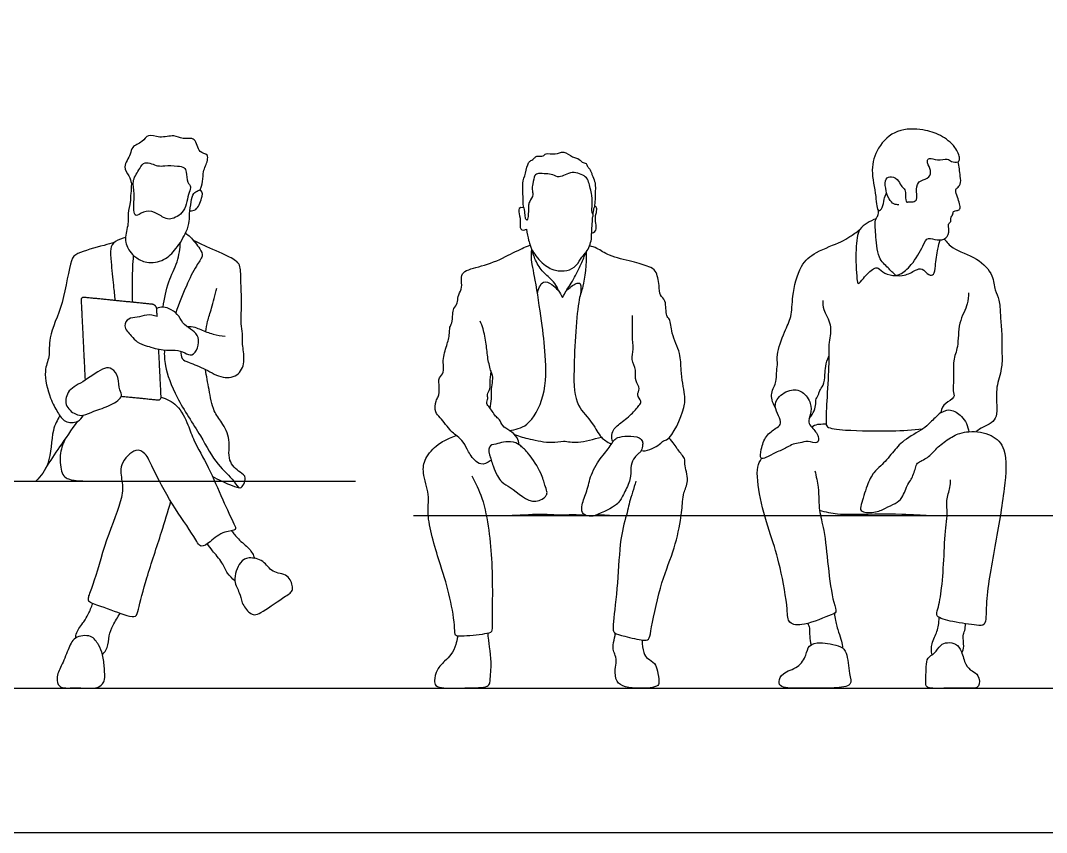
# Model space of a CAD drawing. Header units: millimetres. Extents: x 11.2 to 50.9, y -0.3 to 14.1.
# Drawn here: x 24.134 to 26.4, y 0.177 to 1.969 of the extents above; entities that cross this region are included whole.
import ezdxf

# ---------------------------------------------------------------- set-up
doc = ezdxf.new("R2010")
doc.units = ezdxf.units.MM
for name, color, linetype, true_color in [('AG-DIAGRAM', 7, 'Continuous', 0xfecc66), ('AG-GUIDES', 7, 'Continuous', 0xcccccc), ('AG-PEOPLE', 7, 'Continuous', 0x66ccff), ('X-VPRT', 6, 'Continuous', 0xff00ff)]:
    doc.layers.add(name, color=color, linetype=linetype, true_color=true_color)

msp = doc.modelspace()

# ---------------------------------------------------------------- linework, layer by layer
at = {"layer": 'AG-DIAGRAM'}
msp.add_line((21.2731, 0.4955), (28.6599, 0.4955), dxfattribs=at)
at = {"layer": 'AG-GUIDES'}
for p, q in [((21.2731, 0.9527), (24.8739, 0.9527)), ((25.0023, 0.8765), (28.6599, 0.8765))]:
    msp.add_line(p, q, dxfattribs=at)
at = {"layer": 'AG-PEOPLE'}
msp.add_lwpolyline([(24.1684, 0.9527), (24.2776, 0.9527)], dxfattribs=at)
for centre, start, end in [((24.2738, 1.3526), 84.2138, 182.7979), ((24.4391, 1.1374), 264.2138, 2.7979)]:
    msp.add_arc(centre, 0.00567, start, end, dxfattribs=at)
for points, knots in [([(26.0744, 1.5625), (26.0707, 1.5624), (26.0627, 1.5634), (26.0508, 1.5754), (26.0446, 1.5983), (26.0427, 1.6209), (26.059, 1.6274), (26.0749, 1.6159), (26.0798, 1.6021), (26.0895, 1.5965), (26.088, 1.5826), (26.0908, 1.5667), (26.0958, 1.5695), (26.1062, 1.5683), (26.1162, 1.5736), (26.1122, 1.5913), (26.1151, 1.6129), (26.1281, 1.617), (26.1462, 1.6257), (26.1438, 1.6429), (26.1349, 1.658), (26.1417, 1.6683), (26.1596, 1.6583), (26.182, 1.6659), (26.1895, 1.6572), (26.2062, 1.6556), (26.2105, 1.6659), (26.1997, 1.6927), (26.1661, 1.7178), (26.128, 1.7298), (26.0685, 1.7321), (26.0253, 1.6899), (26.0107, 1.6384), (26.0244, 1.5866), (26.0258, 1.5423), (26.0404, 1.5574), (26.0403, 1.5733), (26.0451, 1.5842), (26.0475, 1.5887)], [0, 0, 0, 0, 0.187804, 0.40997, 0.690243, 0.94489, 1.149089, 1.388656, 1.60327, 1.775958, 1.987767, 2.195892, 2.302364, 2.485069, 2.654193, 2.886742, 3.139976, 3.340808, 3.577787, 3.797841, 4.030837, 4.188256, 4.428246, 4.691515, 4.874462, 5.087407, 5.246497, 5.537698, 5.900869, 6.259842, 6.682029, 7.104207, 7.506964, 7.937997, 8.25755, 8.442779, 8.685115, 8.871986, 8.871986, 8.871986, 8.871986]), ([(24.3791, 1.6103), (24.3782, 1.6146), (24.3742, 1.6273), (24.3587, 1.6465), (24.3788, 1.6734), (24.3783, 1.6916), (24.4045, 1.6998), (24.415, 1.7208), (24.4421, 1.7077), (24.4732, 1.7187), (24.4918, 1.7057), (24.5236, 1.714), (24.5253, 1.6752), (24.5529, 1.6769), (24.5432, 1.6468), (24.5372, 1.6363), (24.5375, 1.6144), (24.5321, 1.5956), (24.5262, 1.5942), (24.5146, 1.588), (24.5111, 1.5685), (24.5068, 1.5436), (24.5079, 1.5259), (24.5014, 1.5019), (24.4785, 1.4645), (24.4531, 1.4387), (24.413, 1.4319), (24.3881, 1.4463), (24.3742, 1.4595), (24.3617, 1.4874), (24.3741, 1.5198), (24.3699, 1.5428), (24.378, 1.5687), (24.3767, 1.5821), (24.3792, 1.5962), (24.3791, 1.6103)], [0, 0, 0, 0, 0.241709, 0.51534, 0.833513, 1.068287, 1.355201, 1.611512, 1.903605, 2.229196, 2.500022, 2.790742, 3.102785, 3.349006, 3.634358, 3.849849, 4.122874, 4.371308, 4.504365, 4.701127, 4.958131, 5.253306, 5.496033, 5.781365, 6.167481, 6.519556, 6.877606, 7.180973, 7.434816, 7.745295, 8.081179, 8.365179, 8.660113, 8.880214, 9.131841, 9.131841, 9.131841, 9.131841]), ([(25.245, 1.558), (25.2445, 1.5676), (25.2443, 1.5867), (25.2422, 1.6108), (25.2499, 1.6312), (25.2547, 1.6563), (25.2616, 1.6597), (25.2699, 1.6659), (25.2741, 1.6713), (25.29, 1.668), (25.2941, 1.6783), (25.3164, 1.6718), (25.3342, 1.6834), (25.3527, 1.6663), (25.3694, 1.665), (25.3738, 1.655), (25.3848, 1.6552), (25.3861, 1.6463), (25.392, 1.6414), (25.3952, 1.6342), (25.3967, 1.6277), (25.4034, 1.6142), (25.4042, 1.6008), (25.4034, 1.587), (25.4034, 1.574), (25.4025, 1.5633), (25.4018, 1.558)], [0, 0, 0, 0, 0.299608, 0.569108, 0.835071, 1.106887, 1.254608, 1.429032, 1.571178, 1.777147, 1.935649, 2.185019, 2.427925, 2.690306, 2.911224, 3.079261, 3.245019, 3.396813, 3.550631, 3.701965, 3.846261, 4.058794, 4.265311, 4.470451, 4.671824, 4.894525, 4.894525, 4.894525, 4.894525]), ([(24.453, 1.6488), (24.4471, 1.6484), (24.438, 1.6463), (24.4077, 1.6608), (24.3978, 1.6415), (24.3796, 1.617), (24.3873, 1.5889), (24.3828, 1.553), (24.3878, 1.5342), (24.4061, 1.5495), (24.4309, 1.5483), (24.4518, 1.5323), (24.4666, 1.5292), (24.5001, 1.5451), (24.504, 1.5888), (24.5131, 1.6027), (24.5006, 1.6117), (24.5017, 1.6348), (24.4963, 1.6457), (24.4803, 1.6488), (24.4607, 1.6494), (24.453, 1.6488)], [0, 0, 0, 0, 0.228066, 0.530607, 0.770694, 1.078597, 1.383902, 1.73525, 1.937949, 2.179, 2.46317, 2.750123, 2.965375, 3.291203, 3.664632, 3.875007, 4.073545, 4.343752, 4.531029, 4.754432, 5.055862, 5.055862, 5.055862, 5.055862]), ([(26.0675, 1.4066), (26.0711, 1.4073), (26.079, 1.4087), (26.1038, 1.4286), (26.1289, 1.4732), (26.1362, 1.4923), (26.159, 1.4834), (26.1799, 1.4861), (26.1871, 1.5064), (26.1813, 1.52), (26.191, 1.5246), (26.187, 1.5343), (26.1947, 1.5402), (26.1935, 1.5494), (26.2041, 1.5493), (26.2111, 1.5534), (26.2082, 1.5655), (26.2042, 1.5787), (26.1982, 1.5948), (26.2033, 1.6001), (26.2124, 1.6076), (26.2095, 1.627), (26.2076, 1.6473), (26.205, 1.6577)], [0, 0, 0, 0, 0.186583, 0.494822, 0.856366, 1.151259, 1.399503, 1.646187, 1.891891, 2.092698, 2.248129, 2.410665, 2.575191, 2.724475, 2.892024, 3.039121, 3.223787, 3.44589, 3.66921, 3.810856, 3.991433, 4.231957, 4.552042, 4.552042, 4.552042, 4.552042]), ([(25.3984, 1.5418), (25.3951, 1.547), (25.3973, 1.56), (25.397, 1.5828), (25.3896, 1.6132), (25.3835, 1.6256), (25.3519, 1.64), (25.325, 1.6194), (25.3102, 1.6298), (25.2953, 1.6308), (25.2784, 1.6322), (25.2685, 1.6287), (25.2666, 1.6084), (25.2627, 1.5963), (25.2687, 1.5848), (25.2581, 1.5698), (25.256, 1.562), (25.2562, 1.5471), (25.2552, 1.5345), (25.2534, 1.5278), (25.2492, 1.5307), (25.2494, 1.5409), (25.2474, 1.5504), (25.2466, 1.5555)], [0, 0, 0, 0, 0.212025, 0.497013, 0.810503, 1.020142, 1.333927, 1.645508, 1.865749, 2.087358, 2.320613, 2.488029, 2.736327, 2.940778, 3.132284, 3.364554, 3.529413, 3.746939, 3.957449, 4.084921, 4.181878, 4.359334, 4.583427, 4.583427, 4.583427, 4.583427]), ([(24.5082, 1.5495), (24.5126, 1.5494), (24.5239, 1.5487), (24.5344, 1.5764), (24.5378, 1.5891), (24.5309, 1.5966)], [0, 0, 0, 0, 0.2502504, 0.6153467, 0.8869949, 0.8869949, 0.8869949, 0.8869949]), ([(25.2466, 1.5555), (25.234, 1.5587), (25.2344, 1.5459), (25.2394, 1.5291), (25.2358, 1.5131), (25.242, 1.5041), (25.2522, 1.5086)], [0, 0, 0, 0, 0.308242, 0.674894, 1.015965, 1.296132, 1.296132, 1.296132, 1.296132]), ([(25.3958, 1.4996), (25.4023, 1.5016), (25.4079, 1.5095), (25.4041, 1.5257), (25.4034, 1.5387), (25.4074, 1.5476), (25.4075, 1.5587), (25.4006, 1.5589), (25.3997, 1.5505), (25.398, 1.5416), (25.3982, 1.5368)], [0, 0, 0, 0, 0.194698, 0.440295, 0.655092, 0.846827, 1.030058, 1.150713, 1.311468, 1.540696, 1.540696, 1.540696, 1.540696]), ([(26.0675, 1.4066), (26.0615, 1.4119), (26.0504, 1.4242), (26.0263, 1.4445), (26.0237, 1.4968), (26.0214, 1.5152), (26.0226, 1.5325), (26.029, 1.5379), (26.0299, 1.5459), (26.0296, 1.5496)], [0, 0, 0, 0, 0.276558, 0.588209, 0.987342, 1.240898, 1.461865, 1.620387, 1.808992, 1.808992, 1.808992, 1.808992]), ([(25.2522, 1.5086), (25.2528, 1.5003), (25.2559, 1.4844), (25.2605, 1.4734), (25.2627, 1.4631), (25.2853, 1.4313), (25.3143, 1.4163), (25.3412, 1.4156), (25.3627, 1.4266), (25.3735, 1.4476), (25.384, 1.4576), (25.3917, 1.4718), (25.3957, 1.4868), (25.3957, 1.5015), (25.397, 1.5212), (25.3978, 1.5315), (25.3982, 1.5368)], [0, 0, 0, 0, 0.277206, 0.463946, 0.63915, 0.979954, 1.300778, 1.581264, 1.847833, 2.113139, 2.324877, 2.545078, 2.762037, 2.976481, 3.222817, 3.443476, 3.443476, 3.443476, 3.443476]), ([(26.0239, 1.5319), (26.017, 1.5294), (26.004, 1.522), (25.9838, 1.5088), (25.9779, 1.4641), (25.9807, 1.4031), (25.9838, 1.3844), (25.9967, 1.4018), (26.017, 1.423), (26.0294, 1.4244), (26.0423, 1.4089), (26.0592, 1.4065), (26.0675, 1.4066)], [0, 0, 0, 0, 0.265685, 0.526727, 0.903093, 1.357351, 1.542316, 1.766474, 2.080715, 2.258474, 2.498485, 2.780744, 2.780744, 2.780744, 2.780744]), ([(24.4986, 1.4997), (24.5024, 1.4971), (24.5098, 1.4921), (24.5309, 1.4662), (24.5387, 1.4486), (24.52, 1.4263), (24.4997, 1.3823), (24.4839, 1.3441), (24.4771, 1.3239)], [0, 0, 0, 0, 0.211823, 0.540374, 0.776997, 1.065267, 1.467064, 1.924678, 1.924678, 1.924678, 1.924678]), ([(25.802, 1.1133), (25.7942, 1.1273), (25.7901, 1.1477), (25.8054, 1.1716), (25.8028, 1.1908), (25.8076, 1.2104), (25.8031, 1.2325), (25.821, 1.2829), (25.8388, 1.3153), (25.8377, 1.3611), (25.8547, 1.4298), (25.8893, 1.459), (25.9469, 1.4798), (25.9653, 1.4917), (25.9811, 1.5022), (25.9882, 1.5077)], [0, 0, 0, 0, 0.294039, 0.602658, 0.855994, 1.111263, 1.387512, 1.811711, 2.170076, 2.564453, 3.049043, 3.446079, 3.897152, 4.177203, 4.482156, 4.482156, 4.482156, 4.482156]), ([(24.3412, 1.4793), (24.3342, 1.4773), (24.3093, 1.4702), (24.2594, 1.4573), (24.2424, 1.4403), (24.2313, 1.3425), (24.1943, 1.2733), (24.2003, 1.2266), (24.1833, 1.1957), (24.1988, 1.1346), (24.2154, 1.1062), (24.2305, 1.0807), (24.2617, 1.0811), (24.2701, 1.0925), (24.2732, 1.0981)], [0.218823, 0.218823, 0.218823, 0.218823, 0.401268, 0.846631, 1.111887, 1.668287, 2.187688, 2.558761, 2.889656, 3.332973, 3.671094, 3.966031, 4.259628, 4.510662, 4.510662, 4.510662, 4.510662]), ([(24.3662, 1.49), (24.3601, 1.4894), (24.339, 1.481), (24.3316, 1.4659), (24.3343, 1.4357), (24.3394, 1.3843), (24.3417, 1.3625), (24.3428, 1.3513)], [0, 0, 0, 0, 0.244312, 0.516677, 0.830101, 1.241363, 1.57414, 1.57414, 1.57414, 1.57414]), ([(24.4493, 1.3367), (24.4519, 1.3555), (24.4592, 1.3928), (24.4825, 1.4356), (24.4865, 1.4657), (24.4877, 1.4803)], [0, 0, 0, 0, 0.432075, 0.829847, 1.210505, 1.210505, 1.210505, 1.210505]), ([(24.4887, 1.239), (24.488, 1.2338), (24.4892, 1.2211), (24.5078, 1.2141), (24.5442, 1.2001), (24.5792, 1.1773), (24.6195, 1.1848), (24.631, 1.2206), (24.6233, 1.2537), (24.6258, 1.2778), (24.6204, 1.3001), (24.6222, 1.3239), (24.6227, 1.3534), (24.6205, 1.4008), (24.6207, 1.4349), (24.5905, 1.4498), (24.5456, 1.47), (24.5229, 1.4805), (24.5163, 1.4837)], [0, 0, 0, 0, 0.226931, 0.467418, 0.827818, 1.199682, 1.535558, 1.865358, 2.199465, 2.478934, 2.748742, 3.023945, 3.33734, 3.737101, 4.054238, 4.366983, 4.799916, 5.03252, 5.03252, 5.03252, 5.03252]), ([(25.1739, 0.9988), (25.155, 0.9839), (25.1323, 1.0006), (25.1209, 1.0231), (25.1106, 1.0431), (25.0951, 1.0547), (25.0847, 1.062), (25.0615, 1.094), (25.049, 1.1029), (25.0504, 1.1305), (25.0581, 1.1379), (25.0599, 1.1599), (25.0563, 1.1815), (25.0719, 1.1919), (25.0651, 1.2162), (25.0742, 1.2482), (25.0827, 1.2736), (25.0814, 1.2929), (25.0878, 1.3011), (25.0891, 1.3208), (25.0898, 1.3339), (25.1013, 1.3454), (25.0987, 1.361), (25.1101, 1.3755), (25.108, 1.3945), (25.1079, 1.4115), (25.1257, 1.4214), (25.1736, 1.4312), (25.2205, 1.4561), (25.2415, 1.4655), (25.2512, 1.4708), (25.2602, 1.4735)], [0, 0, 0, 0, 0.241879, 0.529599, 0.807947, 1.052713, 1.261945, 1.592493, 1.817612, 2.094741, 2.278604, 2.53867, 2.798048, 3.015308, 3.283329, 3.612928, 3.910642, 4.148575, 4.326851, 4.574089, 4.780263, 4.995695, 5.211336, 5.445679, 5.691768, 5.91174, 6.146072, 6.54744, 6.965466, 7.2376, 7.442762, 7.442762, 7.442762, 7.442762]), ([(26.0675, 1.4066), (26.0737, 1.4059), (26.0866, 1.405), (26.1106, 1.4179), (26.1263, 1.4248), (26.1387, 1.4056), (26.1537, 1.4078), (26.1546, 1.4287), (26.1602, 1.4653), (26.1636, 1.4783), (26.1654, 1.4849)], [0, 0, 0, 0, 0.244906, 0.538976, 0.753805, 1.002585, 1.183673, 1.426935, 1.774086, 2.030486, 2.030486, 2.030486, 2.030486]), ([(26.1748, 1.4873), (26.1805, 1.48), (26.192, 1.4635), (26.2485, 1.447), (26.2837, 1.4088), (26.2848, 1.3741), (26.2976, 1.353), (26.298, 1.3182), (26.3021, 1.284), (26.3018, 1.2331), (26.303, 1.2011), (26.2881, 1.16), (26.2905, 1.1223), (26.2914, 1.0955), (26.2794, 1.0796), (26.2598, 1.0726), (26.2497, 1.0654), (26.2447, 1.0618)], [0, 0, 0, 0, 0.297283, 0.724105, 1.123328, 1.443509, 1.718277, 2.042313, 2.381922, 2.780827, 3.104213, 3.471418, 3.821695, 4.107365, 4.345977, 4.600393, 4.843875, 4.843875, 4.843875, 4.843875]), ([(24.3822, 1.3473), (24.3814, 1.3641), (24.3808, 1.3979), (24.3826, 1.433), (24.3841, 1.4506)], [0, 0, 0, 0, 0.4071551, 0.8234314, 0.8234314, 0.8234314, 0.8234314]), ([(25.2139, 1.0647), (25.2274, 1.0663), (25.2578, 1.0722), (25.296, 1.1413), (25.2949, 1.231), (25.2853, 1.3047), (25.2725, 1.3937), (25.2611, 1.4445), (25.263, 1.4581), (25.2636, 1.4642)], [0, 0, 0, 0, 0.361961, 0.839181, 1.36447, 1.851799, 2.383952, 2.777317, 3.015761, 3.015761, 3.015761, 3.015761]), ([(25.3229, 1.372), (25.3209, 1.3779), (25.315, 1.3896), (25.3018, 1.4022), (25.2802, 1.4212), (25.2677, 1.4495), (25.2648, 1.4593), (25.2636, 1.4642)], [0, 0, 0, 0, 0.241127, 0.477754, 0.777178, 1.084006, 1.299456, 1.299456, 1.299456, 1.299456]), ([(25.3312, 1.3576), (25.3332, 1.3613), (25.3371, 1.3692), (25.3572, 1.3985), (25.3723, 1.4317), (25.38, 1.4494), (25.3835, 1.4583)], [0, 0, 0, 0, 0.198181, 0.525946, 0.867954, 1.165125, 1.165125, 1.165125, 1.165125]), ([(25.3835, 1.4583), (25.3843, 1.4329), (25.3783, 1.3792), (25.3643, 1.3553), (25.3544, 1.1956), (25.3584, 1.1198), (25.3992, 1.0828), (25.4135, 1.0484), (25.4297, 1.0397), (25.4393, 1.0344)], [0, 0, 0, 0, 0.485189, 0.79425, 1.487061, 1.980867, 2.382274, 2.726404, 2.985952, 2.985952, 2.985952, 2.985952]), ([(25.5052, 1.0201), (25.5161, 1.0171), (25.5456, 1.0315), (25.5525, 1.0416), (25.572, 1.0438), (25.6013, 1.1088), (25.6028, 1.1416), (25.592, 1.191), (25.5936, 1.2345), (25.5711, 1.2762), (25.5704, 1.3109), (25.5581, 1.3164), (25.5619, 1.3521), (25.545, 1.3623), (25.5456, 1.3847), (25.5392, 1.4182), (25.5213, 1.4263), (25.4842, 1.4385), (25.4352, 1.4479), (25.4087, 1.467), (25.3967, 1.4703), (25.3911, 1.472)], [0, 0, 0, 0, 0.268914, 0.466261, 0.690852, 1.734275, 2.187025, 2.755739, 3.115207, 3.50571, 3.814821, 3.995386, 4.308043, 4.537047, 4.793964, 5.109589, 5.341992, 5.688782, 6.0883, 6.400167, 6.632989, 6.632989, 6.632989, 6.632989]), ([(25.2761, 1.367), (25.2767, 1.3719), (25.28, 1.381), (25.2888, 1.396), (25.3106, 1.3873), (25.3269, 1.3691), (25.3312, 1.3576)], [0, 0, 0, 0, 0.21561, 0.424295, 0.668225, 1.006175, 1.006175, 1.006175, 1.006175]), ([(25.34, 1.373), (25.3433, 1.3765), (25.3506, 1.3825), (25.3606, 1.3891), (25.3712, 1.3911), (25.3717, 1.3798), (25.372, 1.3681), (25.3703, 1.362)], [0, 0, 0, 0, 0.2105094, 0.4068799, 0.5641163, 0.7288218, 0.9697125, 0.9697125, 0.9697125, 0.9697125]), ([(24.5434, 1.2825), (24.5444, 1.2902), (24.547, 1.3061), (24.5569, 1.3349), (24.5641, 1.3638), (24.5677, 1.3786)], [0, 0, 0, 0, 0.2760211, 0.5917459, 0.9783595, 0.9783595, 0.9783595, 0.9783595]), ([(26.2281, 1.3682), (26.2279, 1.36), (26.2282, 1.3424), (26.204, 1.302), (26.2068, 1.249), (26.1925, 1.2193), (26.1965, 1.177), (26.1924, 1.1531), (26.2, 1.1355), (26.1751, 1.1255), (26.1683, 1.1131), (26.1669, 1.1041)], [0, 0, 0, 0, 0.279483, 0.661065, 1.067144, 1.390571, 1.75295, 2.033333, 2.248029, 2.513918, 2.77655, 2.77655, 2.77655, 2.77655]), ([(25.9065, 1.3513), (25.9065, 1.3447), (25.9054, 1.3307), (25.9286, 1.2972), (25.9179, 1.2582), (25.9206, 1.2112), (25.9157, 1.1414), (25.9127, 1.084), (25.9145, 1.0694), (25.9615, 1.0638), (26.0597, 1.0624), (26.1041, 1.0656), (26.1269, 1.0677)], [0, 0, 0, 0, 0.251168, 0.595479, 0.943999, 1.330043, 1.816805, 2.23914, 2.418962, 2.778435, 3.347952, 3.816475, 3.816475, 3.816475, 3.816475]), ([(24.436, 1.3163), (24.4286, 1.3185), (24.4127, 1.3212), (24.3925, 1.3131), (24.3722, 1.3137), (24.3594, 1.294), (24.3792, 1.2733), (24.3912, 1.2582), (24.4142, 1.2505), (24.4492, 1.2401), (24.4757, 1.2435), (24.4963, 1.2369), (24.5141, 1.2267), (24.5268, 1.2471), (24.5293, 1.2707), (24.5147, 1.2864), (24.4946, 1.2963), (24.4854, 1.3176), (24.4682, 1.3317), (24.4494, 1.3384), (24.4395, 1.3356), (24.435, 1.3338)], [0, 0, 0, 0, 0.276211, 0.542087, 0.792666, 1.031548, 1.32141, 1.573809, 1.851109, 2.197788, 2.493149, 2.759038, 2.992787, 3.246208, 3.519906, 3.77449, 4.041532, 4.311911, 4.580317, 4.830192, 5.047839, 5.047839, 5.047839, 5.047839]), ([(25.4427, 1.0393), (25.4391, 1.043), (25.44, 1.0645), (25.4572, 1.0793), (25.4835, 1.0989), (25.4996, 1.1183), (25.5075, 1.1289), (25.4935, 1.143), (25.5046, 1.1571), (25.4901, 1.1737), (25.4955, 1.1978), (25.4823, 1.2207), (25.4893, 1.2449), (25.4843, 1.273), (25.4867, 1.3009), (25.486, 1.3182)], [0.029906, 0.029906, 0.029906, 0.029906, 0.234872, 0.534664, 0.876748, 1.177557, 1.371007, 1.60572, 1.827256, 2.083412, 2.371911, 2.667625, 2.955401, 3.281122, 3.630672, 3.630672, 3.630672, 3.630672]), ([(24.5018, 1.2936), (24.5159, 1.2947), (24.5332, 1.2863), (24.5591, 1.2763), (24.5773, 1.2732), (24.5865, 1.2724)], [0, 0, 0, 0, 0.329325, 0.696743, 1.054282, 1.054282, 1.054282, 1.054282]), ([(25.1713, 1.1127), (25.1728, 1.1199), (25.1752, 1.1342), (25.1735, 1.153), (25.1769, 1.1688), (25.178, 1.1865), (25.1728, 1.1951), (25.1656, 1.2243), (25.1635, 1.2541), (25.1569, 1.2888), (25.1519, 1.3002), (25.1493, 1.3058)], [0, 0, 0, 0, 0.260561, 0.500053, 0.72701, 0.952975, 1.12756, 1.424304, 1.741471, 2.066815, 2.305978, 2.305978, 2.305978, 2.305978]), ([(24.452, 1.2421), (24.4517, 1.2305), (24.4517, 1.2055), (24.4779, 1.1335), (24.5325, 1.0547), (24.5659, 0.9886), (24.6048, 0.9579), (24.6188, 0.9276), (24.6364, 0.9623), (24.6178, 0.972), (24.589, 0.9977), (24.6002, 1.0446), (24.5794, 1.0823), (24.5591, 1.1066), (24.5505, 1.1557), (24.545, 1.1841), (24.5429, 1.199)], [0, 0, 0, 0, 0.338715, 0.832416, 1.40329, 1.896186, 2.303086, 2.563856, 2.844679, 3.085266, 3.423247, 3.806514, 4.172052, 4.493142, 4.889708, 5.274456, 5.274456, 5.274456, 5.274456]), ([(25.8763, 1.0905), (25.8867, 1.102), (25.8918, 1.1234), (25.8901, 1.1335), (25.8983, 1.1448), (25.8983, 1.1529), (25.9094, 1.1641), (25.9109, 1.1878), (25.9121, 1.206), (25.9165, 1.2211), (25.9193, 1.2282)], [0, 0, 0, 0, 0.324124, 0.529524, 0.746088, 0.916133, 1.149526, 1.446471, 1.713971, 2.009775, 2.009775, 2.009775, 2.009775]), ([(24.2732, 1.0981), (24.2673, 1.097), (24.2546, 1.0987), (24.2292, 1.12), (24.239, 1.157), (24.2758, 1.1717), (24.3168, 1.2046), (24.3381, 1.2021), (24.3516, 1.1822), (24.3514, 1.1532), (24.3629, 1.1398), (24.3323, 1.1174), (24.297, 1.1088), (24.2802, 1.0995), (24.2732, 1.0981)], [0, 0, 0, 0, 0.243075, 0.551382, 0.868078, 1.239234, 1.624478, 1.837501, 2.104709, 2.393974, 2.603606, 2.924048, 3.283807, 3.56909, 3.56909, 3.56909, 3.56909]), ([(25.2352, 1.0332), (25.2347, 1.0384), (25.2326, 1.0495), (25.2157, 1.065), (25.1979, 1.0728), (25.1934, 1.0895), (25.1843, 1.0926), (25.1718, 1.1156), (25.1612, 1.1232), (25.1683, 1.1353), (25.1632, 1.1443), (25.1742, 1.1559), (25.1706, 1.1756), (25.1736, 1.1952)], [0, 0, 0, 0, 0.252944, 0.552826, 0.831654, 1.07685, 1.26457, 1.562438, 1.773162, 1.982539, 2.16511, 2.398737, 2.71059, 2.71059, 2.71059, 2.71059]), ([(24.4448, 1.1377), (24.4572, 1.134), (24.4826, 1.1232), (24.5052, 1.0759), (24.5165, 1.0407), (24.5514, 0.9818), (24.5788, 0.9144), (24.6042, 0.8613), (24.6132, 0.8429), (24.5819, 0.843), (24.5544, 0.82), (24.5315, 0.8023), (24.5155, 0.8358), (24.4678, 0.9004), (24.4273, 0.9788), (24.4124, 1.0133), (24.3873, 1.0278), (24.3504, 0.9893), (24.3596, 0.9519), (24.3606, 0.913), (24.3218, 0.8228), (24.2968, 0.7279), (24.2836, 0.6983), (24.2825, 0.6858), (24.3136, 0.6765), (24.3662, 0.6557), (24.3904, 0.6514), (24.395, 0.6731), (24.4138, 0.7438), (24.4428, 0.8298), (24.4597, 0.8852), (24.4664, 0.9077)], [0, 0, 0, 0, 0.357069, 0.758432, 1.111293, 1.577748, 2.084011, 2.523834, 2.724841, 3.002791, 3.360645, 3.626273, 3.925324, 4.454061, 4.999412, 5.342593, 5.607678, 5.987976, 6.331312, 6.678159, 7.249798, 7.828726, 8.13938, 8.304519, 8.613096, 9.061254, 9.312361, 9.543036, 10.028619, 10.618449, 11.01797, 11.01797, 11.01797, 11.01797]), ([(25.8054, 1.1327), (25.8011, 1.126), (25.7999, 1.1118), (25.8115, 1.0933), (25.8149, 1.0761), (25.8014, 1.0693), (25.7791, 1.0526), (25.7702, 1.0253), (25.7665, 0.999), (25.7821, 1.0051), (25.8028, 1.0161), (25.8266, 1.0259), (25.8402, 1.0352), (25.8566, 1.0361), (25.8729, 1.0427), (25.896, 1.0326), (25.8992, 1.0527), (25.8827, 1.0704), (25.8724, 1.0821), (25.8806, 1.1014), (25.8816, 1.1245), (25.8629, 1.1528), (25.8324, 1.1572), (25.8108, 1.1414), (25.8054, 1.1327)], [0, 0, 0, 0, 0.25723, 0.521061, 0.737404, 0.940041, 1.233318, 1.547995, 1.798783, 1.98345, 2.250681, 2.536786, 2.763643, 2.985746, 3.227118, 3.478892, 3.695371, 3.971775, 4.183584, 4.426633, 4.697895, 5.011337, 5.309547, 5.640352, 5.640352, 5.640352, 5.640352]), ([(26.1664, 1.1037), (26.1784, 1.1098), (26.1897, 1.1115), (26.2162, 1.0972), (26.2271, 1.0737), (26.2292, 1.0613)], [0, 0, 0, 0, 0.254203, 0.613917, 1.030314, 1.030314, 1.030314, 1.030314]), ([(24.2209, 1.0972), (24.2154, 1.0866), (24.2023, 1.0661), (24.2015, 0.988), (24.1791, 0.9642), (24.1684, 0.9527)], [0, 0, 0, 0, 0.343103, 0.833903, 1.227028, 1.227028, 1.227028, 1.227028]), ([(26.1664, 1.1037), (26.1591, 1.0964), (26.143, 1.0819), (26.1282, 1.0664), (26.0831, 1.0436), (26.0611, 1.0159), (26.0352, 0.9859), (26.0175, 0.9723), (26.003, 0.9425), (25.9918, 0.903), (25.9864, 0.884), (26.0219, 0.8814), (26.0438, 0.8928), (26.0666, 0.9032), (26.083, 0.9142), (26.0932, 0.9468), (26.1022, 0.9553), (26.1116, 0.9812), (26.113, 0.9941), (26.1402, 1.0035), (26.1549, 1.0236), (26.1805, 1.044), (26.2078, 1.0595), (26.2222, 1.0611), (26.2292, 1.0613)], [0, 0, 0, 0, 0.315653, 0.581959, 0.973901, 1.320409, 1.66908, 1.932452, 2.255902, 2.625271, 2.833821, 3.133946, 3.426401, 3.702973, 3.95456, 4.272387, 4.480381, 4.76813, 4.965337, 5.249187, 5.534461, 5.85787, 6.172547, 6.429968, 6.429968, 6.429968, 6.429968]), ([(24.1902, 0.9812), (24.2004, 0.997), (24.221, 1.0285), (24.2474, 1.0662), (24.2609, 1.0849)], [0, 0, 0, 0, 0.4303089, 0.9063051, 0.9063051, 0.9063051, 0.9063051]), ([(25.8814, 1.072), (25.8855, 1.0749), (25.8948, 1.0791), (25.9026, 1.0784), (25.9136, 1.0791)], [0, 0, 0, 0, 0.304215, 0.5609101, 0.5609101, 0.5609101, 0.5609101]), ([(24.2323, 1.0444), (24.2269, 1.0335), (24.2194, 1.0111), (24.2238, 0.9706), (24.2351, 0.958), (24.2641, 0.9506), (24.3267, 0.9533), (24.3582, 0.9527)], [0, 0, 0, 0, 0.346349, 0.701693, 0.918493, 1.219154, 1.781324, 1.781324, 1.781324, 1.781324]), ([(25.131, 0.9643), (25.1389, 0.9483), (25.1564, 0.9151), (25.17, 0.843), (25.1758, 0.7734), (25.1769, 0.6964), (25.1751, 0.6401), (25.177, 0.6184), (25.1583, 0.6145), (25.1101, 0.6094), (25.0927, 0.6103), (25.0945, 0.6302), (25.083, 0.7019), (25.0623, 0.7653), (25.0287, 0.8736), (25.0394, 0.9204), (25.0211, 0.9702), (25.0259, 1.0034), (25.0548, 1.0349), (25.0813, 1.0473), (25.0917, 1.0516), (25.0968, 1.0533)], [0, 0, 0, 0, 0.415408, 0.900762, 1.388448, 1.893725, 2.278109, 2.51332, 2.741978, 3.150545, 3.361288, 3.583667, 4.022691, 4.515212, 5.114876, 5.513768, 5.906728, 6.230421, 6.59452, 6.89972, 7.127429, 7.127429, 7.127429, 7.127429]), ([(25.2256, 1.0552), (25.2368, 1.0513), (25.2586, 1.0451), (25.3068, 1.0355), (25.3341, 1.0432), (25.3644, 1.0341), (25.4002, 1.0458), (25.4172, 1.0494)], [0, 0, 0, 0, 0.369985, 0.799969, 1.123952, 1.475556, 1.888685, 1.888685, 1.888685, 1.888685]), ([(25.4388, 1.0336), (25.4361, 1.0296), (25.4298, 1.0197), (25.4162, 1.0053), (25.3921, 0.9665), (25.3869, 0.9315), (25.373, 0.902), (25.3737, 0.8829), (25.384, 0.8757), (25.3961, 0.8735), (25.4252, 0.8853), (25.4503, 0.8986), (25.4576, 0.9082), (25.4722, 0.9337), (25.4843, 0.963), (25.4803, 0.9869), (25.4904, 1.0052), (25.496, 1.0104), (25.4996, 1.0141), (25.5018, 1.0157), (25.5063, 1.0194), (25.5086, 1.0327), (25.5086, 1.0403), (25.5009, 1.0508), (25.475, 1.0531), (25.4515, 1.049), (25.446, 1.044), (25.4415, 1.0377), (25.4388, 1.0336)], [0, 0, 0, 0, 0.224919, 0.449838, 0.814544, 1.149043, 1.460282, 1.6927, 1.859106, 2.17981, 2.353758, 3.230365, 3.419455, 3.711479, 4.023375, 4.290151, 4.52906, 4.727829, 4.727829, 4.727829, 4.885965, 5.082955, 5.232856, 5.414329, 5.69323, 5.9612, 6.186119, 6.411038, 6.411038, 6.411038, 6.411038]), ([(25.4933, 0.9526), (25.4892, 0.9373), (25.4787, 0.9059), (25.476, 0.8875), (25.4578, 0.8306), (25.4553, 0.7456), (25.4449, 0.6529), (25.4421, 0.6271), (25.4452, 0.6159), (25.4699, 0.6104), (25.5077, 0.5999), (25.5233, 0.602), (25.5268, 0.6245), (25.5461, 0.7233), (25.5761, 0.7935), (25.5932, 0.8632), (25.5967, 0.9062), (25.598, 0.9271), (25.6121, 0.953), (25.5998, 0.9898), (25.6033, 1.0024), (25.5856, 1.0215), (25.5788, 1.034), (25.5717, 1.0427), (25.5664, 1.0481)], [0, 0, 0, 0, 0.391653, 0.642386, 1.066758, 1.615707, 2.13459, 2.413685, 2.581199, 2.861993, 3.229221, 3.428172, 3.673267, 4.211814, 4.732408, 5.215617, 5.585514, 5.840848, 6.134801, 6.479614, 6.679316, 6.955108, 7.177575, 7.40557, 7.40557, 7.40557, 7.40557]), ([(26.2292, 1.0613), (26.2455, 1.0634), (26.2805, 1.0575), (26.3152, 1.0225), (26.3079, 0.9305), (26.2874, 0.8104), (26.2641, 0.688), (26.2689, 0.6322), (26.2432, 0.6347), (26.1959, 0.6409), (26.1537, 0.6518), (26.1618, 0.6725), (26.1705, 0.7198), (26.174, 0.7858), (26.1773, 0.8553), (26.1827, 0.8809), (26.1776, 0.9101), (26.1884, 0.9378), (26.1884, 0.9496), (26.1885, 0.9553)], [0, 0, 0, 0, 0.397259, 0.764568, 1.286254, 1.930105, 2.572488, 2.944127, 3.178414, 3.587691, 3.930586, 4.151137, 4.538937, 5.014968, 5.482065, 5.768532, 6.068462, 6.372459, 6.6062, 6.6062, 6.6062, 6.6062]), ([(25.17, 1.011), (25.1725, 1.0044), (25.1772, 0.9852), (25.1874, 0.964), (25.1986, 0.9473), (25.2266, 0.9357), (25.2584, 0.8971), (25.2957, 0.9168), (25.2982, 0.9301), (25.2916, 0.9444), (25.2855, 0.9714), (25.2578, 1.0134), (25.2398, 1.0299), (25.2307, 1.0367), (25.2056, 1.0419), (25.1903, 1.034), (25.1655, 1.0323), (25.169, 1.0121), (25.172, 1.0051)], [0.202898, 0.202898, 0.202898, 0.202898, 0.493851, 0.773034, 1.028879, 1.452737, 2.547973, 3.009841, 3.192601, 3.41313, 3.714287, 4.117594, 4.398862, 4.624973, 4.624973, 5.119366, 5.370316, 5.641857, 5.641857, 5.641857, 5.641857]), ([(25.8887, 0.9753), (25.8919, 0.9634), (25.8965, 0.9395), (25.8978, 0.9111), (25.8978, 0.8864), (25.9109, 0.8411), (25.917, 0.7661), (25.9278, 0.6887), (25.9382, 0.6626), (25.9228, 0.6574), (25.8675, 0.6324), (25.8281, 0.6363), (25.8291, 0.6733), (25.813, 0.7643), (25.7915, 0.8336), (25.7664, 0.9102), (25.7582, 0.9834), (25.7675, 0.9965), (25.7709, 1.0024)], [0, 0, 0, 0, 0.343682, 0.641911, 0.916221, 1.294823, 1.79871, 2.30506, 2.567147, 2.761447, 3.208061, 3.528355, 3.835698, 4.379104, 4.871379, 5.386721, 5.857022, 6.113101, 6.113101, 6.113101, 6.113101]), ([(24.5583, 0.9628), (24.5704, 0.956), (24.5958, 0.9445), (24.61, 0.94), (24.6172, 0.9379)], [0, 0, 0, 0, 0.3698419, 0.6407704, 0.6407704, 0.6407704, 0.6407704]), ([(26.181, 0.8764), (26.1677, 0.8761), (26.1387, 0.8754), (26.0824, 0.8809), (25.969, 0.8785), (25.9403, 0.8789), (25.9119, 0.8839), (25.8991, 0.8875)], [0, 0, 0, 0, 0.356734, 0.796167, 1.391965, 1.705451, 2.06288, 2.06288, 2.06288, 2.06288]), ([(25.1633, 0.8766), (25.1791, 0.8772), (25.2119, 0.8759), (25.2819, 0.8812), (25.3226, 0.8771), (25.3664, 0.8796), (25.3826, 0.8774)], [0.023512, 0.023512, 0.023512, 0.023512, 0.409448, 0.894744, 1.255152, 1.719022, 1.719022, 1.719022, 1.719022]), ([(25.4072, 0.878), (25.4218, 0.8784), (25.4464, 0.8762), (25.4602, 0.8765), (25.4723, 0.8765)], [1.9676464, 1.9676464, 1.9676464, 1.9676464, 2.1044429, 2.4436842, 2.4436842, 2.4436842, 2.4436842]), ([(24.6005, 0.8431), (24.6051, 0.8368), (24.6142, 0.824), (24.6409, 0.8044), (24.6484, 0.7896), (24.6518, 0.7821)], [0, 0, 0, 0, 0.2782227, 0.6030136, 0.8866884, 0.8866884, 0.8866884, 0.8866884]), ([(24.6078, 0.7328), (24.6019, 0.7376), (24.5899, 0.7487), (24.5808, 0.773), (24.5579, 0.7988), (24.5508, 0.8093), (24.547, 0.8145)], [0, 0, 0, 0, 0.27525, 0.568825, 0.901561, 1.152338, 1.152338, 1.152338, 1.152338]), ([(24.6511, 0.6578), (24.6475, 0.6579), (24.6385, 0.6611), (24.6217, 0.6839), (24.6192, 0.7071), (24.602, 0.7316), (24.6168, 0.7755), (24.6387, 0.7858), (24.6724, 0.7785), (24.6885, 0.7487), (24.7259, 0.749), (24.7364, 0.7199), (24.7341, 0.7071), (24.7117, 0.6943), (24.6669, 0.6616), (24.6552, 0.6577), (24.6511, 0.6578)], [0, 0, 0, 0, 0.198384, 0.495629, 0.771978, 1.075832, 1.445021, 1.713804, 2.032106, 2.351791, 2.678266, 2.97174, 3.16049, 3.447085, 3.878898, 4.100481, 4.100481, 4.100481, 4.100481]), ([(24.2558, 0.6058), (24.2562, 0.6101), (24.2564, 0.6192), (24.2751, 0.6427), (24.2839, 0.6582), (24.2911, 0.6746), (24.2938, 0.6828)], [0, 0, 0, 0, 0.206602, 0.512182, 0.763668, 1.055371, 1.055371, 1.055371, 1.055371]), ([(24.3151, 0.5701), (24.3194, 0.5744), (24.3285, 0.5841), (24.3284, 0.6123), (24.3386, 0.6344), (24.3486, 0.6526), (24.3546, 0.6609)], [0, 0, 0, 0, 0.244874, 0.540261, 0.825317, 1.143422, 1.143422, 1.143422, 1.143422]), ([(25.932, 0.6609), (25.9325, 0.6555), (25.9335, 0.6446), (25.941, 0.6188), (25.9482, 0.6), (25.9496, 0.5892), (25.9501, 0.584)], [0, 0, 0, 0, 0.2281629, 0.5200189, 0.7759416, 0.9991117, 0.9991117, 0.9991117, 0.9991117]), ([(25.8731, 0.6385), (25.8748, 0.6351), (25.878, 0.6277), (25.8765, 0.6096), (25.879, 0.5973), (25.8804, 0.5911)], [0, 0, 0, 0, 0.1917093, 0.4286356, 0.6762371, 0.6762371, 0.6762371, 0.6762371]), ([(26.1476, 0.5691), (26.1463, 0.5772), (26.1449, 0.5935), (26.1593, 0.6205), (26.1621, 0.6341), (26.1634, 0.646), (26.1633, 0.6518)], [0, 0, 0, 0, 0.279427, 0.58469, 0.797879, 1.032055, 1.032055, 1.032055, 1.032055]), ([(26.2134, 0.5734), (26.2154, 0.5781), (26.2196, 0.5874), (26.2143, 0.6118), (26.2205, 0.6222), (26.2215, 0.6327), (26.2218, 0.6377)], [0, 0, 0, 0, 0.2201312, 0.4927064, 0.6876583, 0.90673, 0.90673, 0.90673, 0.90673]), ([(24.2201, 0.5005), (24.2163, 0.5043), (24.2128, 0.5226), (24.2243, 0.5434), (24.239, 0.5794), (24.2511, 0.6101), (24.2915, 0.6149), (24.3072, 0.5912), (24.3167, 0.5693), (24.3195, 0.5402), (24.321, 0.5151), (24.3158, 0.5043), (24.3002, 0.4925), (24.2557, 0.4985), (24.2265, 0.4942), (24.2201, 0.5005)], [0, 0, 0, 0, 0.198947, 0.545624, 0.913035, 1.228621, 1.558601, 1.84776, 2.128301, 2.440928, 2.724639, 2.913728, 3.152417, 3.541708, 3.877207, 3.877207, 3.877207, 3.877207]), ([(25.1, 0.6103), (25.0987, 0.6032), (25.0952, 0.5884), (25.0879, 0.5713), (25.0713, 0.5558), (25.0531, 0.5374), (25.0473, 0.5132), (25.05, 0.4997), (25.0711, 0.4947), (25.1051, 0.496), (25.143, 0.4962), (25.1659, 0.4986), (25.1719, 0.506), (25.1722, 0.5304), (25.1764, 0.554), (25.1669, 0.6056), (25.1671, 0.6141), (25.1671, 0.6167)], [0.030002, 0.030002, 0.030002, 0.030002, 0.287254, 0.662204, 0.938508, 1.225747, 1.507475, 1.699736, 1.946543, 2.290426, 2.644374, 2.878143, 3.048125, 3.258062, 3.540355, 4.3664, 4.699584, 4.699584, 4.699584, 4.699584]), ([(25.5071, 0.6016), (25.507, 0.5919), (25.5103, 0.5717), (25.5189, 0.5603), (25.5356, 0.5522), (25.5411, 0.5343), (25.5451, 0.5113), (25.5434, 0.4999), (25.5239, 0.4955), (25.4998, 0.495), (25.471, 0.4968), (25.4481, 0.5085), (25.4471, 0.5379), (25.4515, 0.556), (25.4467, 0.5724), (25.444, 0.5751), (25.4422, 0.5933), (25.4479, 0.6101), (25.448, 0.617)], [0.010999, 0.010999, 0.010999, 0.010999, 0.314394, 0.59071, 0.890969, 1.144929, 1.419172, 1.593099, 1.828997, 2.118189, 2.431104, 2.693899, 2.980994, 3.239579, 3.553098, 3.795564, 4.008499, 4.178154, 4.178154, 4.178154, 4.178154]), ([(25.8998, 0.5958), (25.8916, 0.5956), (25.8734, 0.5916), (25.8704, 0.5674), (25.8532, 0.5394), (25.8173, 0.5316), (25.8077, 0.5107), (25.8141, 0.4942), (25.8663, 0.4964), (25.9269, 0.4948), (25.9732, 0.4996), (25.9639, 0.5289), (25.9611, 0.5735), (25.9471, 0.5886), (25.9219, 0.5931), (25.9078, 0.5961), (25.8998, 0.5958)], [0, 0, 0, 0, 0.274723, 0.536856, 0.854746, 1.194683, 1.447423, 1.648586, 2.035257, 2.503745, 2.842515, 3.117724, 3.497223, 3.740434, 4.01701, 4.287841, 4.287841, 4.287841, 4.287841]), ([(26.1818, 0.5959), (26.1762, 0.5954), (26.1651, 0.5917), (26.1548, 0.5716), (26.1357, 0.5636), (26.1351, 0.5424), (26.1333, 0.5112), (26.1343, 0.4979), (26.147, 0.4942), (26.1858, 0.4959), (26.2252, 0.4956), (26.255, 0.4949), (26.2518, 0.5261), (26.2351, 0.5327), (26.2201, 0.5473), (26.2142, 0.5765), (26.2014, 0.5948), (26.1878, 0.5964), (26.1818, 0.5959)], [0, 0, 0, 0, 0.227185, 0.48933, 0.730011, 0.980196, 1.302036, 1.491754, 1.673172, 2.025136, 2.397079, 2.666949, 2.934821, 3.16744, 3.418829, 3.725889, 3.984324, 4.22415, 4.22415, 4.22415, 4.22415])]:
    msp.add_open_spline(points, degree=3, knots=knots, dxfattribs=at)
for points in [[(24.2681, 1.3523), (24.2725, 1.2638), (24.2768, 1.1752)], [(24.4248, 1.343), (24.3496, 1.3506), (24.2744, 1.3582)], [(24.436, 1.3163), (24.4356, 1.3241), (24.4353, 1.332)], [(24.4448, 1.1377), (24.4422, 1.1907), (24.4396, 1.2438)], [(24.3571, 1.14), (24.3978, 1.1359), (24.4385, 1.1318)]]:
    msp.add_open_spline(points, degree=2, dxfattribs=at)
msp.add_rational_spline([(24.4353, 1.332), (24.4348, 1.342), (24.4248, 1.343)], [1, 0.758044119564, 1], degree=2, dxfattribs=at)
at = {"layer": 'X-VPRT'}
msp.add_lwpolyline([(21.0131, 2.0059), (21.0131, 0.1771), (28.8631, 0.1771), (28.8631, 2.0059)], close=True, dxfattribs=at)

doc.saveas('drawing.dxf')
